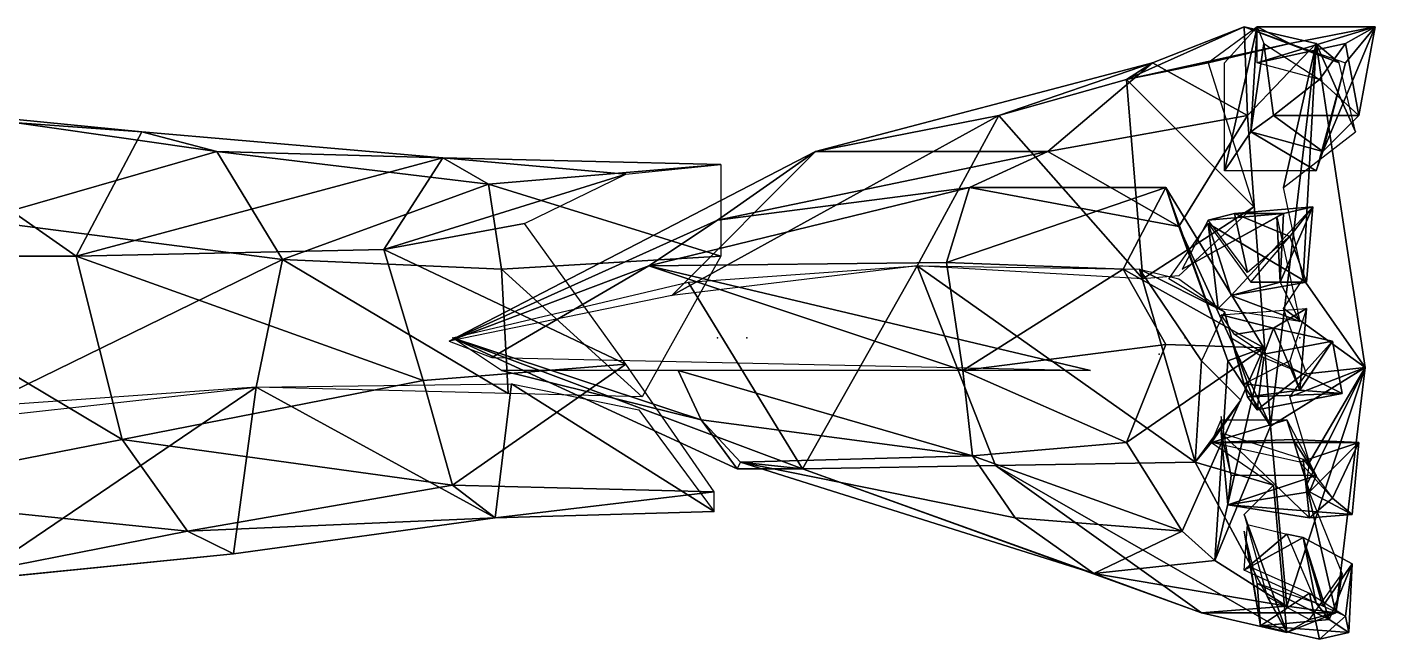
# Model space of a CAD drawing. Extents: x 4.9 to 9.1, y -6.1 to 13.5.
# Drawn here: x 8.369 to 9.056, y 12.18 to 12.492 of the extents above; entities that cross this region are included whole.
import ezdxf

# ---------------------------------------------------------------- set-up
doc = ezdxf.new("R2010")
doc.units = 0
doc.layers.get('0').update_dxf_attribs({"linetype": 'CONTINUOUS'})

msp = doc.modelspace()

# ---------------------------------------------------------------- linework, layer by layer
at = {"color": 0}
for p in [(8.72097, 12.33353, -3.31833), (8.72097, 12.33353, -3.31167), (8.73597, 12.33353, -3.31667), (8.73597, 12.33353, -3.315), (8.95931, 12.33353, -3.29667), (9.01764, 12.33353, -3.96333), (8.94598, 12.3252, -3.13833)]:
    msp.add_point(p, dxfattribs=at)
for points in [[(8.94264, 12.47353, -3.59333), (8.98931, 12.49186, -3.71333), (8.92931, 12.4652, -3.75667)], [(9.01264, 12.48353, -3.8), (8.92931, 12.4652, -3.75667), (8.98931, 12.49186, -3.71333)], [(8.98931, 12.49186, -3.71333), (8.94264, 12.47353, -3.59333), (8.99098, 12.44686, -3.58667)], [(8.99598, 12.49186, -3.89333), (8.97098, 12.47353, -3.80333), (9.01264, 12.48353, -3.79167)], [(8.97931, 12.41853, -3.81667), (8.99598, 12.49186, -3.89333), (8.99264, 12.43853, -3.89167)], [(8.99598, 12.49186, -3.89333), (8.97931, 12.41853, -3.81667), (8.97931, 12.47353, -3.81167)], [(8.99098, 12.44686, -3.58667), (9.02598, 12.48353, -3.70667), (8.98931, 12.49186, -3.71333)], [(9.03764, 12.47353, -3.79833), (8.98931, 12.49186, -3.71333), (9.02598, 12.48353, -3.70667)], [(8.98931, 12.49186, -3.71333), (9.03764, 12.47353, -3.79833), (9.01264, 12.48353, -3.8)], [(8.99931, 12.48353, -3.965), (8.99264, 12.43853, -3.89167), (8.99598, 12.49186, -3.89333)], [(9.05598, 12.49186, -3.885), (9.04098, 12.48353, -3.95833), (8.99598, 12.47353, -3.96333)], [(8.99598, 12.47353, -3.96333), (8.99598, 12.49186, -3.89333), (9.05598, 12.49186, -3.885)], [(9.01264, 12.48353, -3.79167), (9.05598, 12.49186, -3.885), (8.99598, 12.49186, -3.89333)], [(9.05598, 12.49186, -3.885), (9.01264, 12.48353, -3.79167), (9.04098, 12.47353, -3.79167)], [(9.04764, 12.44686, -3.965), (9.05598, 12.49186, -3.885), (9.02931, 12.42853, -3.91333)], [(9.04098, 12.47353, -3.79167), (9.02931, 12.42853, -3.91333), (9.05598, 12.49186, -3.885)], [(9.05598, 12.49186, -3.885), (9.04764, 12.44686, -3.965), (9.04098, 12.48353, -3.95833)], [(8.92931, 12.4652, -3.75667), (9.01264, 12.48353, -3.8), (8.97098, 12.47353, -3.81)], [(9.02598, 12.48353, -3.70667), (8.99098, 12.44686, -3.58667), (9.00264, 12.28853, -3.56667)], [(8.99264, 12.43853, -3.89167), (8.99931, 12.48353, -3.965), (9.00431, 12.44686, -3.96667)], [(9.02764, 12.4652, -3.97), (8.99598, 12.47353, -3.96333), (9.04098, 12.48353, -3.95833)], [(9.02764, 12.4652, -3.97), (9.00431, 12.44686, -3.96667), (8.99931, 12.48353, -3.965)], [(9.00264, 12.28853, -3.56667), (9.05098, 12.31853, -3.69667), (9.02598, 12.48353, -3.70667)], [(9.02598, 12.48353, -3.70667), (9.01931, 12.36353, -3.84667), (9.00931, 12.4102, -3.81667)], [(9.02598, 12.48353, -3.70667), (9.00931, 12.4102, -3.81667), (9.04598, 12.43853, -3.81167)], [(9.01931, 12.36353, -3.84667), (9.02598, 12.48353, -3.70667), (9.05098, 12.31853, -3.69667)], [(9.02598, 12.48353, -3.70667), (9.04598, 12.43853, -3.81167), (9.03764, 12.47353, -3.79833)], [(9.02764, 12.4652, -3.97), (9.04098, 12.48353, -3.95833), (9.04764, 12.44686, -3.965)], [(8.94264, 12.47353, -3.59333), (8.77097, 12.42853, -3.45), (8.88931, 12.42853, -3.44333)], [(8.77097, 12.42853, -3.45), (8.94264, 12.47353, -3.59333), (8.86431, 12.44686, -3.60167)], [(8.92931, 12.4652, -3.75667), (8.86431, 12.44686, -3.60167), (8.94264, 12.47353, -3.59333)], [(8.88931, 12.42853, -3.44333), (8.99098, 12.44686, -3.58667), (8.94264, 12.47353, -3.59333)], [(8.92931, 12.4652, -3.75667), (8.97098, 12.47353, -3.81), (8.99431, 12.4002, -3.80833)], [(9.02931, 12.42853, -3.91333), (9.04098, 12.47353, -3.79167), (9.02598, 12.41853, -3.81333)], [(8.86431, 12.44686, -3.60167), (8.92931, 12.4652, -3.75667), (8.93764, 12.36353, -3.755)], [(8.99431, 12.4002, -3.80833), (8.93764, 12.36353, -3.755), (8.92931, 12.4652, -3.75667)], [(9.02764, 12.4652, -3.97), (9.04764, 12.44686, -3.965), (9.00431, 12.44686, -3.96667)], [(8.39431, 12.3752, -3.28167), (8.28931, 12.44853, -3.38167), (8.26097, 12.3752, -3.31167)], [(8.42764, 12.43853, -3.34333), (8.32597, 12.44853, -3.46833), (8.28931, 12.44853, -3.38167)], [(8.28931, 12.44853, -3.38167), (8.39431, 12.3752, -3.28167), (8.42764, 12.43853, -3.34333)], [(8.46597, 12.42853, -3.42167), (8.34431, 12.39353, -3.545), (8.32597, 12.44853, -3.46833)], [(8.32597, 12.44853, -3.46833), (8.42764, 12.43853, -3.34333), (8.46597, 12.42853, -3.42167)], [(8.86431, 12.44686, -3.60167), (8.69764, 12.3552, -3.47167), (8.77097, 12.42853, -3.45)], [(8.69764, 12.3552, -3.47167), (8.86431, 12.44686, -3.60167), (8.82264, 12.3702, -3.60167)], [(8.93764, 12.36353, -3.755), (8.82264, 12.3702, -3.60167), (8.86431, 12.44686, -3.60167)], [(8.99098, 12.44686, -3.58667), (8.88931, 12.42853, -3.44333), (8.95598, 12.3902, -3.435)], [(8.95598, 12.3902, -3.435), (9.00264, 12.28853, -3.56667), (8.99098, 12.44686, -3.58667)], [(9.00431, 12.44686, -3.96667), (9.02931, 12.42853, -3.91333), (8.99264, 12.43853, -3.89167)], [(9.02931, 12.42853, -3.91333), (9.00431, 12.44686, -3.96667), (9.04764, 12.44686, -3.965)], [(8.58097, 12.4252, -3.31), (8.42764, 12.43853, -3.34333), (8.39431, 12.3752, -3.28167)], [(8.58097, 12.4252, -3.31), (8.46597, 12.42853, -3.42167), (8.42764, 12.43853, -3.34333)], [(8.99264, 12.43853, -3.89167), (9.02598, 12.41853, -3.81333), (8.97931, 12.41853, -3.81667)], [(9.02598, 12.41853, -3.81333), (8.99264, 12.43853, -3.89167), (9.02931, 12.42853, -3.91333)], [(8.34431, 12.39353, -3.545), (8.46597, 12.42853, -3.42167), (8.49931, 12.37353, -3.48333)], [(8.39431, 12.3752, -3.28167), (8.55097, 12.37853, -3.23667), (8.58097, 12.4252, -3.31)], [(8.60431, 12.41186, -3.38333), (8.49931, 12.37353, -3.48333), (8.46597, 12.42853, -3.42167)], [(8.46597, 12.42853, -3.42167), (8.58097, 12.4252, -3.31), (8.60431, 12.41186, -3.38333)], [(8.67431, 12.41686, -3.27333), (8.58097, 12.4252, -3.31), (8.55097, 12.37853, -3.23667)], [(8.72264, 12.42186, -3.35667), (8.60431, 12.41186, -3.38333), (8.58097, 12.4252, -3.31)], [(8.58097, 12.4252, -3.31), (8.67431, 12.41686, -3.27333), (8.72264, 12.42186, -3.35667)], [(8.77097, 12.42853, -3.45), (8.58431, 12.33186, -3.31167), (8.72097, 12.39353, -3.30833)], [(8.58431, 12.33186, -3.31167), (8.77097, 12.42853, -3.45), (8.69764, 12.3552, -3.47167)], [(8.88931, 12.42853, -3.44333), (8.72097, 12.39353, -3.30833), (8.84931, 12.4102, -3.30333)], [(8.72097, 12.39353, -3.30833), (8.88931, 12.42853, -3.44333), (8.77097, 12.42853, -3.45)], [(8.84931, 12.4102, -3.30333), (8.95598, 12.3902, -3.435), (8.88931, 12.42853, -3.44333)], [(8.60431, 12.41186, -3.38333), (8.72264, 12.42186, -3.35667), (8.72264, 12.3752, -3.425)], [(8.49931, 12.37353, -3.48333), (8.60431, 12.41186, -3.38333), (8.61097, 12.36853, -3.44833)], [(8.55097, 12.37853, -3.23667), (8.62264, 12.39186, -3.22), (8.67431, 12.41686, -3.27333)], [(8.72264, 12.3752, -3.425), (8.61097, 12.36853, -3.44833), (8.60431, 12.41186, -3.38333)], [(8.84931, 12.4102, -3.30333), (8.68597, 12.3702, -3.16833), (8.83764, 12.37186, -3.15167)], [(8.68597, 12.3702, -3.16833), (8.84931, 12.4102, -3.30333), (8.72097, 12.39353, -3.30833)], [(8.94931, 12.4102, -3.295), (8.83764, 12.37186, -3.15167), (8.92764, 12.36853, -3.13667)], [(8.83764, 12.37186, -3.15167), (8.94931, 12.4102, -3.295), (8.84931, 12.4102, -3.30333)], [(8.95598, 12.3902, -3.435), (8.84931, 12.4102, -3.30333), (8.94931, 12.4102, -3.295)], [(8.92764, 12.36853, -3.13667), (8.99931, 12.32853, -3.285), (8.94931, 12.4102, -3.295)], [(8.98098, 12.32186, -3.42667), (8.94931, 12.4102, -3.295), (8.99931, 12.32853, -3.285)], [(8.94931, 12.4102, -3.295), (8.98098, 12.32186, -3.42667), (8.95598, 12.3902, -3.435)], [(8.93764, 12.36353, -3.755), (8.99431, 12.4002, -3.80833), (8.95598, 12.3652, -3.815)], [(8.98264, 12.3552, -3.90333), (9.02098, 12.36186, -3.97167), (9.02431, 12.4002, -3.96)], [(9.02431, 12.4002, -3.96), (9.00764, 12.36186, -3.89833), (8.98264, 12.3552, -3.90333)], [(9.01264, 12.3852, -3.98167), (8.98431, 12.39686, -3.98), (9.02431, 12.4002, -3.96)], [(9.00931, 12.39686, -3.89167), (9.02431, 12.4002, -3.96), (8.98431, 12.39686, -3.98)], [(9.02431, 12.4002, -3.96), (9.00931, 12.39686, -3.89167), (9.00764, 12.36186, -3.89833)], [(9.01264, 12.3852, -3.98167), (9.02431, 12.4002, -3.96), (9.02098, 12.36186, -3.97167)], [(8.49931, 12.37353, -3.48333), (8.34597, 12.29853, -3.57), (8.34431, 12.39353, -3.545)], [(8.55097, 12.37853, -3.23667), (8.67431, 12.3202, -3.22), (8.62264, 12.39186, -3.22)], [(8.68597, 12.3702, -3.16833), (8.72097, 12.39353, -3.30833), (8.58431, 12.33186, -3.31167)], [(8.97098, 12.39186, -3.89), (8.97598, 12.34853, -3.81667), (8.95098, 12.36353, -3.81667)], [(8.95764, 12.36853, -3.82), (9.00931, 12.39686, -3.89167), (8.97098, 12.39353, -3.90167)], [(9.00931, 12.39686, -3.89167), (8.95764, 12.36853, -3.82), (9.00598, 12.3952, -3.82667)], [(8.97098, 12.39353, -3.90167), (8.98431, 12.39686, -3.98), (8.99098, 12.36686, -3.98167)], [(8.98431, 12.39686, -3.98), (8.97098, 12.39353, -3.90167), (9.00931, 12.39686, -3.89167)], [(8.97098, 12.39186, -3.89), (8.99264, 12.36186, -3.98333), (9.02098, 12.36186, -3.97167)], [(9.02098, 12.36186, -3.97167), (8.98264, 12.3552, -3.90333), (8.97098, 12.39186, -3.89)], [(8.97598, 12.34853, -3.81667), (8.97098, 12.39186, -3.89), (8.98264, 12.3552, -3.90333)], [(9.01264, 12.3852, -3.98167), (8.99098, 12.36686, -3.98167), (8.98431, 12.39686, -3.98)], [(9.00598, 12.3952, -3.82667), (9.00764, 12.36186, -3.89833), (9.00931, 12.39686, -3.89167)], [(9.00764, 12.36186, -3.89833), (9.00598, 12.3952, -3.82667), (9.01764, 12.34186, -3.845)], [(9.00264, 12.28853, -3.56667), (8.95598, 12.3902, -3.435), (8.98098, 12.32186, -3.42667)], [(9.01264, 12.3852, -3.98167), (9.02098, 12.36186, -3.97167), (8.99264, 12.36186, -3.98333)], [(8.39431, 12.3752, -3.28167), (8.57097, 12.31186, -3.24833), (8.55097, 12.37853, -3.23667)], [(8.67431, 12.3202, -3.22), (8.55097, 12.37853, -3.23667), (8.57097, 12.31186, -3.24833)], [(8.41764, 12.28186, -3.30167), (8.26097, 12.3752, -3.31167), (8.27264, 12.25353, -3.34167)], [(8.26097, 12.3752, -3.31167), (8.41764, 12.28186, -3.30167), (8.39431, 12.3752, -3.28167)], [(8.34597, 12.29853, -3.57), (8.49931, 12.37353, -3.48333), (8.48597, 12.30853, -3.505)], [(8.57097, 12.31186, -3.24833), (8.39431, 12.3752, -3.28167), (8.41764, 12.28186, -3.30167)], [(8.61431, 12.3052, -3.46167), (8.48597, 12.30853, -3.505), (8.49931, 12.37353, -3.48333)], [(8.49931, 12.37353, -3.48333), (8.61097, 12.36853, -3.44833), (8.61431, 12.3052, -3.46167)], [(8.58431, 12.33186, -3.31167), (8.60597, 12.32353, -3.2), (8.68597, 12.3702, -3.16833)], [(8.91098, 12.31686, -3.12), (8.68597, 12.3702, -3.16833), (8.60597, 12.32353, -3.2)], [(8.61097, 12.36853, -3.44833), (8.72264, 12.3752, -3.425), (8.68264, 12.30353, -3.445)], [(8.84597, 12.31686, -3.12333), (8.83764, 12.37186, -3.15167), (8.68597, 12.3702, -3.16833)], [(8.68597, 12.3702, -3.16833), (8.91098, 12.31686, -3.12), (8.84597, 12.31686, -3.12333)], [(8.82264, 12.3702, -3.60333), (8.76431, 12.26686, -3.44667), (8.70597, 12.36186, -3.46667)], [(8.76431, 12.26686, -3.44667), (8.82264, 12.3702, -3.60333), (8.86264, 12.26853, -3.59167)], [(8.96431, 12.2702, -3.72667), (8.86264, 12.26853, -3.59167), (8.82264, 12.3702, -3.60333)], [(8.82264, 12.3702, -3.60333), (8.93598, 12.36853, -3.75167), (8.96431, 12.2702, -3.72667)], [(8.84597, 12.31686, -3.12333), (8.92764, 12.36853, -3.13667), (8.83764, 12.37186, -3.15167)], [(8.68264, 12.30353, -3.445), (8.61431, 12.3052, -3.46167), (8.61097, 12.36853, -3.44833)], [(8.84597, 12.31686, -3.12333), (8.94931, 12.3302, -3.13167), (8.92764, 12.36853, -3.13667)], [(8.99931, 12.32853, -3.285), (8.92764, 12.36853, -3.13667), (8.94931, 12.3302, -3.13167)], [(8.96764, 12.32186, -3.81667), (8.96431, 12.2702, -3.72667), (8.93598, 12.36853, -3.75167)], [(8.93598, 12.36853, -3.75167), (8.95598, 12.36353, -3.81833), (8.97931, 12.34686, -3.82167)], [(8.93598, 12.36853, -3.75167), (8.97931, 12.34686, -3.82167), (8.96764, 12.32186, -3.81667)], [(9.05098, 12.31853, -3.69667), (9.00931, 12.34853, -3.845), (9.01931, 12.36353, -3.84667)], [(8.58597, 12.33353, -3.30833), (8.70597, 12.36186, -3.46667), (8.76431, 12.26686, -3.44667)], [(9.01764, 12.34186, -3.845), (8.98264, 12.3552, -3.90333), (9.00764, 12.36186, -3.89833)], [(8.98264, 12.3552, -3.90333), (9.01764, 12.34186, -3.845), (8.97598, 12.34853, -3.81667)], [(9.00431, 12.33853, -3.87), (8.97764, 12.3452, -3.82167), (9.02098, 12.34853, -3.83833)], [(8.97764, 12.3452, -3.82167), (9.00431, 12.33853, -3.87), (8.98431, 12.3352, -3.89)], [(8.97931, 12.34686, -3.81833), (8.98264, 12.33353, -3.88833), (8.99098, 12.30353, -3.88833)], [(8.99098, 12.30353, -3.88833), (8.98931, 12.3102, -3.80667), (8.97931, 12.34686, -3.81833)], [(9.02098, 12.34853, -3.83833), (9.01764, 12.30686, -3.86167), (9.00431, 12.33853, -3.87)], [(9.05098, 12.31853, -3.69667), (9.02098, 12.3152, -3.83333), (9.00931, 12.34853, -3.845)], [(9.01764, 12.30686, -3.86167), (9.02098, 12.34853, -3.83833), (9.01264, 12.32186, -3.82667)], [(8.99931, 12.3252, -3.95), (8.98431, 12.3352, -3.89), (9.00431, 12.33853, -3.87)], [(9.00431, 12.33853, -3.87), (9.03431, 12.33186, -3.94167), (8.99931, 12.3252, -3.95)], [(9.03431, 12.33186, -3.94167), (9.00431, 12.33853, -3.87), (9.01764, 12.30686, -3.86167)], [(8.58597, 12.33353, -3.30833), (8.71264, 12.29186, -3.19), (8.61097, 12.31686, -3.20167)], [(8.71264, 12.29186, -3.19), (8.58597, 12.33353, -3.30833), (8.73097, 12.26686, -3.30333)], [(8.76431, 12.26686, -3.44667), (8.73097, 12.26686, -3.30333), (8.58597, 12.33353, -3.30833)], [(8.84597, 12.31686, -3.12333), (8.92931, 12.2802, -3.14), (8.94931, 12.3302, -3.13167)], [(8.99931, 12.32853, -3.285), (8.94931, 12.3302, -3.13167), (8.92931, 12.2802, -3.14)], [(8.92931, 12.2802, -3.14), (8.95764, 12.2352, -3.28), (8.99931, 12.32853, -3.285)], [(8.97431, 12.2202, -3.415), (8.99931, 12.32853, -3.285), (8.95764, 12.2352, -3.28)], [(8.99931, 12.32853, -3.285), (8.97431, 12.2202, -3.415), (8.98098, 12.32186, -3.42667)], [(8.98264, 12.33353, -3.88833), (8.99931, 12.32353, -3.95667), (8.99598, 12.29686, -3.94833)], [(8.99598, 12.29686, -3.94833), (8.99098, 12.30353, -3.88833), (8.98264, 12.33353, -3.88833)], [(9.01931, 12.3152, -3.95333), (8.99931, 12.3252, -3.95), (9.03431, 12.33186, -3.94167)], [(9.01764, 12.30686, -3.86167), (9.03931, 12.3052, -3.93333), (9.03431, 12.33186, -3.94167)], [(9.01931, 12.3152, -3.95333), (9.03431, 12.33186, -3.94167), (9.03931, 12.3052, -3.93333)], [(8.96431, 12.2702, -3.72667), (8.96764, 12.32186, -3.81667), (8.98764, 12.30186, -3.79167)], [(9.00264, 12.28853, -3.56667), (8.98098, 12.32186, -3.42667), (8.97431, 12.2202, -3.415)], [(9.01764, 12.30686, -3.86167), (9.01264, 12.32186, -3.82667), (8.98931, 12.3102, -3.80667)], [(9.01931, 12.3152, -3.95333), (8.99598, 12.29686, -3.94833), (8.99931, 12.32353, -3.95667)], [(8.67431, 12.3202, -3.22), (8.57097, 12.31186, -3.24833), (8.58597, 12.25853, -3.305)], [(8.58597, 12.25853, -3.305), (8.71931, 12.2552, -3.26), (8.67431, 12.3202, -3.22)], [(8.70097, 12.31686, -3.15333), (8.61097, 12.31686, -3.20167), (8.71264, 12.29186, -3.19)], [(8.85097, 12.27353, -3.15667), (8.84597, 12.31686, -3.12333), (8.70097, 12.31686, -3.15333)], [(8.70097, 12.31686, -3.15333), (8.71264, 12.29186, -3.19), (8.85097, 12.27353, -3.15667)], [(8.84597, 12.31686, -3.12333), (8.85097, 12.27353, -3.15667), (8.92931, 12.2802, -3.14)], [(9.01931, 12.3152, -3.95333), (9.03931, 12.3052, -3.93333), (8.99598, 12.29686, -3.94833)], [(9.05098, 12.31853, -3.69667), (9.00264, 12.28853, -3.56667), (9.01098, 12.19686, -3.545)], [(9.01098, 12.19686, -3.545), (9.03598, 12.19353, -3.655), (9.05098, 12.31853, -3.69667)], [(9.05098, 12.31853, -3.69667), (9.02264, 12.2702, -3.79667), (9.01264, 12.30353, -3.82333)], [(9.05098, 12.31853, -3.69667), (9.01264, 12.30353, -3.82333), (9.02098, 12.3152, -3.83333)], [(9.02098, 12.25853, -3.77167), (9.05098, 12.31853, -3.69667), (9.03598, 12.19353, -3.655)], [(9.05098, 12.31853, -3.69667), (9.02098, 12.25853, -3.77167), (9.02264, 12.2702, -3.79667)], [(8.48597, 12.30853, -3.50167), (8.34097, 12.2102, -3.50333), (8.35097, 12.29353, -3.56667)], [(8.34097, 12.2102, -3.50333), (8.48597, 12.30853, -3.50167), (8.47431, 12.22353, -3.44167)], [(8.41764, 12.28186, -3.30167), (8.58597, 12.25853, -3.305), (8.57097, 12.31186, -3.24833)], [(8.60764, 12.24186, -3.39167), (8.47431, 12.22353, -3.44167), (8.48597, 12.30853, -3.50167)], [(8.48597, 12.30853, -3.50167), (8.61597, 12.3102, -3.46167), (8.60764, 12.24186, -3.39167)], [(8.71931, 12.2452, -3.35667), (8.60764, 12.24186, -3.39167), (8.61597, 12.3102, -3.46167)], [(8.61597, 12.3102, -3.46167), (8.68097, 12.29686, -3.44167), (8.71931, 12.2452, -3.35667)], [(8.98931, 12.3102, -3.80667), (8.99098, 12.30353, -3.88833), (9.01764, 12.30686, -3.86167)], [(8.96431, 12.2702, -3.72667), (8.98764, 12.30186, -3.79167), (8.97264, 12.2802, -3.78167)], [(9.03931, 12.3052, -3.93333), (9.01764, 12.30686, -3.86167), (8.99098, 12.30353, -3.88833)], [(8.99098, 12.30353, -3.88833), (8.99598, 12.29686, -3.94833), (9.03931, 12.3052, -3.93333)], [(8.73264, 12.2702, -3.30667), (8.85097, 12.27353, -3.15667), (8.71264, 12.29186, -3.19)], [(8.71264, 12.29186, -3.19), (8.73097, 12.26686, -3.30333), (8.73264, 12.2702, -3.30667)], [(9.01098, 12.29186, -3.81667), (9.01431, 12.28186, -3.85833), (8.97264, 12.2802, -3.84667)], [(8.97264, 12.2802, -3.84667), (8.97764, 12.29186, -3.79333), (9.01098, 12.29186, -3.81667)], [(8.97431, 12.2202, -3.415), (9.01098, 12.19686, -3.545), (9.00264, 12.28853, -3.56667)], [(8.97764, 12.2852, -3.84833), (8.98264, 12.26353, -3.775), (8.97764, 12.29353, -3.79667)], [(9.01431, 12.28186, -3.85833), (9.01098, 12.29186, -3.81667), (9.02598, 12.26353, -3.79167)], [(8.27264, 12.25353, -3.34167), (8.45097, 12.2352, -3.36667), (8.41764, 12.28186, -3.30167)], [(8.58597, 12.25853, -3.305), (8.41764, 12.28186, -3.30167), (8.45097, 12.2352, -3.36667)], [(9.04764, 12.2802, -3.89333), (8.97264, 12.2802, -3.84667), (9.01431, 12.28186, -3.85833)], [(8.97764, 12.2852, -3.84833), (9.01931, 12.27186, -3.90333), (9.02264, 12.24186, -3.89833)], [(9.02264, 12.24186, -3.89833), (8.98098, 12.24853, -3.84), (8.97764, 12.2852, -3.84833)], [(8.98264, 12.26353, -3.775), (8.97764, 12.2852, -3.84833), (8.98098, 12.24853, -3.84)], [(9.04764, 12.2802, -3.89333), (9.01431, 12.28186, -3.85833), (9.02264, 12.2552, -3.84)], [(9.02598, 12.26353, -3.79167), (9.02264, 12.2552, -3.84), (9.01431, 12.28186, -3.85833)], [(8.85097, 12.27353, -3.15667), (8.73264, 12.2702, -3.30667), (8.87264, 12.24186, -3.29)], [(8.95764, 12.2352, -3.28), (8.92931, 12.2802, -3.14), (8.85097, 12.27353, -3.15667)], [(8.85097, 12.27353, -3.15667), (8.87264, 12.24186, -3.29), (8.95764, 12.2352, -3.28)], [(8.96431, 12.2702, -3.72667), (8.97264, 12.2802, -3.78167), (9.00431, 12.25853, -3.76333)], [(8.97264, 12.2802, -3.84667), (9.04764, 12.2802, -3.89333), (9.01764, 12.2702, -3.905)], [(9.03431, 12.25186, -3.90333), (9.01764, 12.2702, -3.905), (9.04764, 12.2802, -3.89333)], [(9.02264, 12.2552, -3.84), (9.04431, 12.24353, -3.88), (9.04764, 12.2802, -3.89333)], [(9.03431, 12.25186, -3.90333), (9.04764, 12.2802, -3.89333), (9.04431, 12.24353, -3.88)], [(8.76431, 12.26686, -3.44667), (8.73264, 12.2702, -3.30667), (8.73097, 12.26686, -3.30333)], [(8.91264, 12.21353, -3.43), (8.87264, 12.24186, -3.29), (8.73264, 12.2702, -3.30667)], [(8.73264, 12.2702, -3.30667), (8.76431, 12.26686, -3.44667), (8.91264, 12.21353, -3.43)], [(8.76431, 12.26686, -3.44667), (8.86264, 12.26853, -3.59167), (8.96764, 12.19353, -3.56333)], [(8.96764, 12.19353, -3.56333), (8.91264, 12.21353, -3.43), (8.76431, 12.26686, -3.44667)], [(8.86264, 12.26853, -3.59167), (8.96431, 12.2702, -3.72667), (9.01098, 12.18353, -3.66333)], [(9.01098, 12.18353, -3.66333), (8.96764, 12.19353, -3.56333), (8.86264, 12.26853, -3.59167)], [(9.00431, 12.25853, -3.76333), (9.01098, 12.18353, -3.66333), (8.96431, 12.2702, -3.72667)], [(9.03431, 12.25186, -3.90333), (9.02264, 12.24186, -3.89833), (9.01931, 12.27186, -3.90333)], [(9.02598, 12.26353, -3.79167), (8.98098, 12.24853, -3.84), (9.02264, 12.2552, -3.84)], [(8.98098, 12.24853, -3.84), (9.02598, 12.26353, -3.79167), (8.98264, 12.26353, -3.775)], [(8.45097, 12.2352, -3.36667), (8.27264, 12.25353, -3.34167), (8.30764, 12.20686, -3.42167)], [(8.45097, 12.2352, -3.36667), (8.60764, 12.24186, -3.39167), (8.58597, 12.25853, -3.305)], [(8.71931, 12.2552, -3.26), (8.58597, 12.25853, -3.305), (8.60764, 12.24186, -3.39167)], [(8.60764, 12.24186, -3.39167), (8.71931, 12.2452, -3.35667), (8.71931, 12.2552, -3.26)], [(9.04431, 12.24353, -3.88), (9.02264, 12.2552, -3.84), (8.98098, 12.24853, -3.84)], [(9.01098, 12.18353, -3.66333), (9.00431, 12.25853, -3.76333), (8.98931, 12.24353, -3.76333)], [(9.03598, 12.19353, -3.655), (9.03931, 12.21353, -3.75333), (9.02098, 12.25853, -3.77167)], [(8.98098, 12.24853, -3.84), (9.02264, 12.24186, -3.89833), (9.04431, 12.24353, -3.88)], [(9.03431, 12.25186, -3.90333), (9.04431, 12.24353, -3.88), (9.02264, 12.24186, -3.89833)], [(8.60764, 12.24186, -3.39167), (8.45097, 12.2352, -3.36667), (8.47431, 12.22353, -3.44167)], [(8.91264, 12.21353, -3.43), (8.95764, 12.2352, -3.28), (8.87264, 12.24186, -3.29)], [(9.01098, 12.18353, -3.66333), (8.98931, 12.24353, -3.76333), (9.00098, 12.20186, -3.75167)], [(8.30764, 12.20686, -3.42167), (8.47431, 12.22353, -3.44167), (8.45097, 12.2352, -3.36667)], [(8.95764, 12.2352, -3.28), (8.91264, 12.21353, -3.43), (8.97431, 12.2202, -3.415)], [(8.98931, 12.2152, -3.81833), (8.99098, 12.23853, -3.76333), (9.01098, 12.23353, -3.76667)], [(8.98931, 12.2352, -3.76833), (8.99264, 12.21686, -3.82), (8.99764, 12.18686, -3.80333)], [(8.99764, 12.18686, -3.80333), (8.99598, 12.20853, -3.74833), (8.98931, 12.2352, -3.76833)], [(9.01098, 12.23353, -3.76667), (9.01931, 12.23186, -3.805), (8.98931, 12.2152, -3.81833)], [(9.01931, 12.23186, -3.805), (9.01098, 12.23353, -3.76667), (9.02598, 12.19853, -3.74667)], [(9.02931, 12.19686, -3.86), (8.98931, 12.2152, -3.81833), (9.01931, 12.23186, -3.805)], [(9.01931, 12.23186, -3.805), (9.04431, 12.21853, -3.85167), (9.02931, 12.19686, -3.86)], [(9.04431, 12.21853, -3.85167), (9.01931, 12.23186, -3.805), (9.03264, 12.1902, -3.79167)], [(9.02598, 12.19853, -3.74667), (9.03264, 12.1902, -3.79167), (9.01931, 12.23186, -3.805)], [(8.47431, 12.22353, -3.44167), (8.30764, 12.20686, -3.42167), (8.34097, 12.2102, -3.50333)], [(9.01098, 12.19686, -3.545), (8.97431, 12.2202, -3.415), (8.91264, 12.21353, -3.43)], [(9.04098, 12.19186, -3.85833), (9.02931, 12.19686, -3.86), (9.04431, 12.21853, -3.85167)], [(9.03264, 12.1902, -3.79167), (9.04264, 12.18353, -3.845), (9.04431, 12.21853, -3.85167)], [(9.04098, 12.19186, -3.85833), (9.04431, 12.21853, -3.85167), (9.04264, 12.18353, -3.845)], [(8.91264, 12.21353, -3.43), (8.96764, 12.19353, -3.56333), (9.01098, 12.19686, -3.545)], [(9.02264, 12.20353, -3.855), (8.99764, 12.18686, -3.80333), (8.99264, 12.21686, -3.82)], [(9.03598, 12.19353, -3.655), (9.02264, 12.1902, -3.74667), (9.03931, 12.21353, -3.75333)], [(8.99598, 12.20853, -3.74833), (8.99764, 12.18686, -3.80333), (9.03264, 12.1902, -3.79167)], [(9.03264, 12.1902, -3.79167), (9.02598, 12.19853, -3.74667), (8.99598, 12.20853, -3.74833)], [(8.99764, 12.18686, -3.80333), (9.02264, 12.20353, -3.855), (9.02764, 12.1802, -3.845)], [(9.01098, 12.18353, -3.66333), (9.00098, 12.20186, -3.75167), (9.02264, 12.1902, -3.74667)], [(9.04098, 12.19186, -3.85833), (9.02764, 12.1802, -3.845), (9.02264, 12.20353, -3.855)], [(9.03598, 12.19353, -3.655), (9.01098, 12.19686, -3.545), (8.96764, 12.19353, -3.56333)], [(8.96764, 12.19353, -3.56333), (9.01098, 12.18353, -3.66333), (9.03598, 12.19353, -3.655)], [(9.02264, 12.1902, -3.74667), (9.03598, 12.19353, -3.655), (9.01098, 12.18353, -3.66333)], [(9.04098, 12.19186, -3.85833), (9.04264, 12.18353, -3.845), (9.02764, 12.1802, -3.845)], [(9.04264, 12.18353, -3.845), (9.03264, 12.1902, -3.79167), (8.99764, 12.18686, -3.80333)], [(8.99764, 12.18686, -3.80333), (9.02764, 12.1802, -3.845), (9.04264, 12.18353, -3.845)]]:
    msp.add_3dface(points, dxfattribs=at)

doc.saveas('drawing.dxf')
